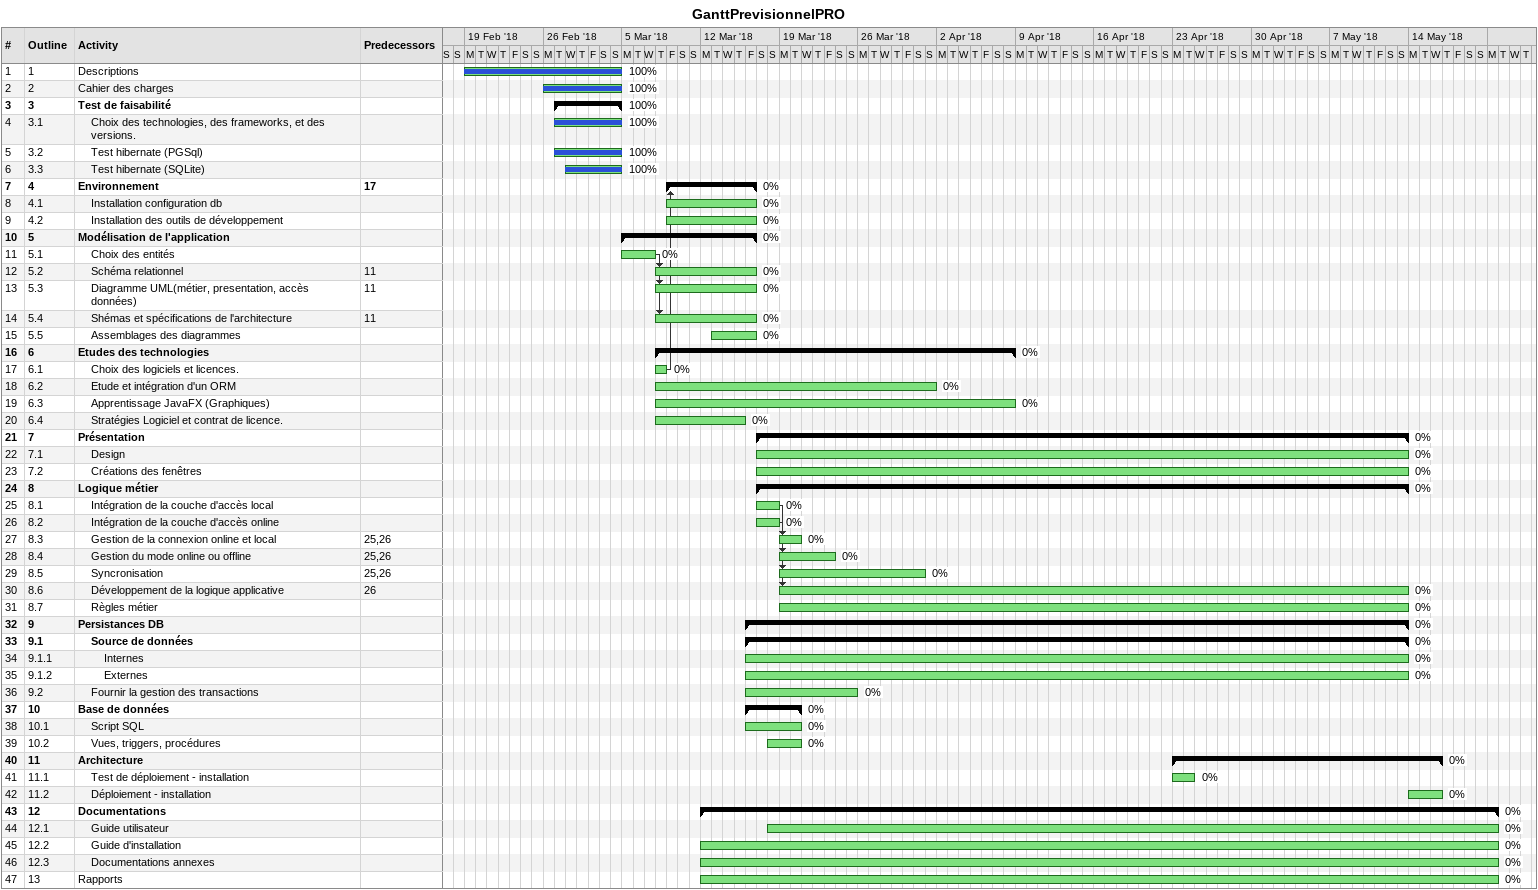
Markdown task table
GanttPrevisionnelPRO

| ID | WBS | Task | Start | Finish | Predecessors | % complete |
|---|---|---|---|---|---|---|
| 1 | 1 | Descriptions | 2018-02-19 | 2018-03-04 |  | 100 |
| 2 | 2 | Cahier des charges | 2018-02-26 | 2018-03-04 |  | 100 |
| 3 | 3 | **Test de faisabilité** | 2018-02-27 | 2018-03-04 |  | 100 |
| 4 | 3.1 | Choix des technologies, des frameworks, et des versions. | 2018-02-27 | 2018-03-04 |  | 100 |
| 5 | 3.2 | Test hibernate (PGSql) | 2018-02-27 | 2018-03-04 |  | 100 |
| 6 | 3.3 | Test hibernate (SQLite) | 2018-02-28 | 2018-03-04 |  | 100 |
| 7 | 4 | **Environnement** | 2018-03-09 | 2018-03-16 | 17 | 0 |
| 8 | 4.1 | Installation configuration db | 2018-03-09 | 2018-03-16 |  | 0 |
| 9 | 4.2 | Installation des outils de développement | 2018-03-09 | 2018-03-16 |  | 0 |
| 10 | 5 | **Modélisation de l'application** | 2018-03-05 | 2018-03-16 |  | 0 |
| 11 | 5.1 | Choix des entités | 2018-03-05 | 2018-03-07 |  | 0 |
| 12 | 5.2 | Schéma relationnel | 2018-03-08 | 2018-03-16 | 11 | 0 |
| 13 | 5.3 | Diagramme UML(métier, presentation, accès données) | 2018-03-08 | 2018-03-16 | 11 | 0 |
| 14 | 5.4 | Shémas et spécifications de l'architecture | 2018-03-08 | 2018-03-16 | 11 | 0 |
| 15 | 5.5 | Assemblages des diagrammes | 2018-03-13 | 2018-03-16 |  | 0 |
| 16 | 6 | **Etudes des technologies** | 2018-03-08 | 2018-04-08 |  | 0 |
| 17 | 6.1 | Choix des logiciels et licences. | 2018-03-08 | 2018-03-08 |  | 0 |
| 18 | 6.2 | Etude et intégration d'un ORM | 2018-03-08 | 2018-04-01 |  | 0 |
| 19 | 6.3 | Apprentissage JavaFX (Graphiques) | 2018-03-08 | 2018-04-08 |  | 0 |
| 20 | 6.4 | Stratégies Logiciel et contrat de licence. | 2018-03-08 | 2018-03-15 |  | 0 |
| 21 | 7 | **Présentation** | 2018-03-17 | 2018-05-13 |  | 0 |
| 22 | 7.1 | Design | 2018-03-17 | 2018-05-13 |  | 0 |
| 23 | 7.2 | Créations des fenêtres | 2018-03-17 | 2018-05-13 |  | 0 |
| 24 | 8 | **Logique métier** | 2018-03-17 | 2018-05-13 |  | 0 |
| 25 | 8.1 | Intégration de la couche d'accès local | 2018-03-17 | 2018-03-18 |  | 0 |
| 26 | 8.2 | Intégration de la couche d'accès online | 2018-03-17 | 2018-03-18 |  | 0 |
| 27 | 8.3 | Gestion de la connexion online et local | 2018-03-19 | 2018-03-20 | 25, 26 | 0 |
| 28 | 8.4 | Gestion du mode online ou offline | 2018-03-19 | 2018-03-23 | 25, 26 | 0 |
| 29 | 8.5 | Syncronisation | 2018-03-19 | 2018-03-31 | 25, 26 | 0 |
| 30 | 8.6 | Développement de la logique applicative | 2018-03-19 | 2018-05-13 | 26 | 0 |
| 31 | 8.7 | Règles métier | 2018-03-19 | 2018-05-13 |  | 0 |
| 32 | 9 | **Persistances DB** | 2018-03-16 | 2018-05-13 |  | 0 |
| 33 | 9.1 | **Source de données** | 2018-03-16 | 2018-05-13 |  | 0 |
| 34 | 9.1.1 | Internes | 2018-03-16 | 2018-05-13 |  | 0 |
| 35 | 9.1.2 | Externes | 2018-03-16 | 2018-05-13 |  | 0 |
| 36 | 9.2 | Fournir la gestion des transactions | 2018-03-16 | 2018-03-25 |  | 0 |
| 37 | 10 | **Base de données** | 2018-03-16 | 2018-03-20 |  | 0 |
| 38 | 10.1 | Script SQL | 2018-03-16 | 2018-03-20 |  | 0 |
| 39 | 10.2 | Vues, triggers, procédures | 2018-03-18 | 2018-03-20 |  | 0 |
| 40 | 11 | **Architecture** | 2018-04-23 | 2018-05-16 |  | 0 |
| 41 | 11.1 | Test de déploiement - installation | 2018-04-23 | 2018-04-24 |  | 0 |
| 42 | 11.2 | Déploiement - installation | 2018-05-14 | 2018-05-16 |  | 0 |
| 43 | 12 | **Documentations** | 2018-03-12 | 2018-05-21 |  | 0 |
| 44 | 12.1 | Guide utilisateur | 2018-03-18 | 2018-05-21 |  | 0 |
| 45 | 12.2 | Guide d'installation | 2018-03-12 | 2018-05-21 |  | 0 |
| 46 | 12.3 | Documentations annexes | 2018-03-12 | 2018-05-21 |  | 0 |
| 47 | 13 | Rapports | 2018-03-12 | 2018-05-21 |  | 0 |
